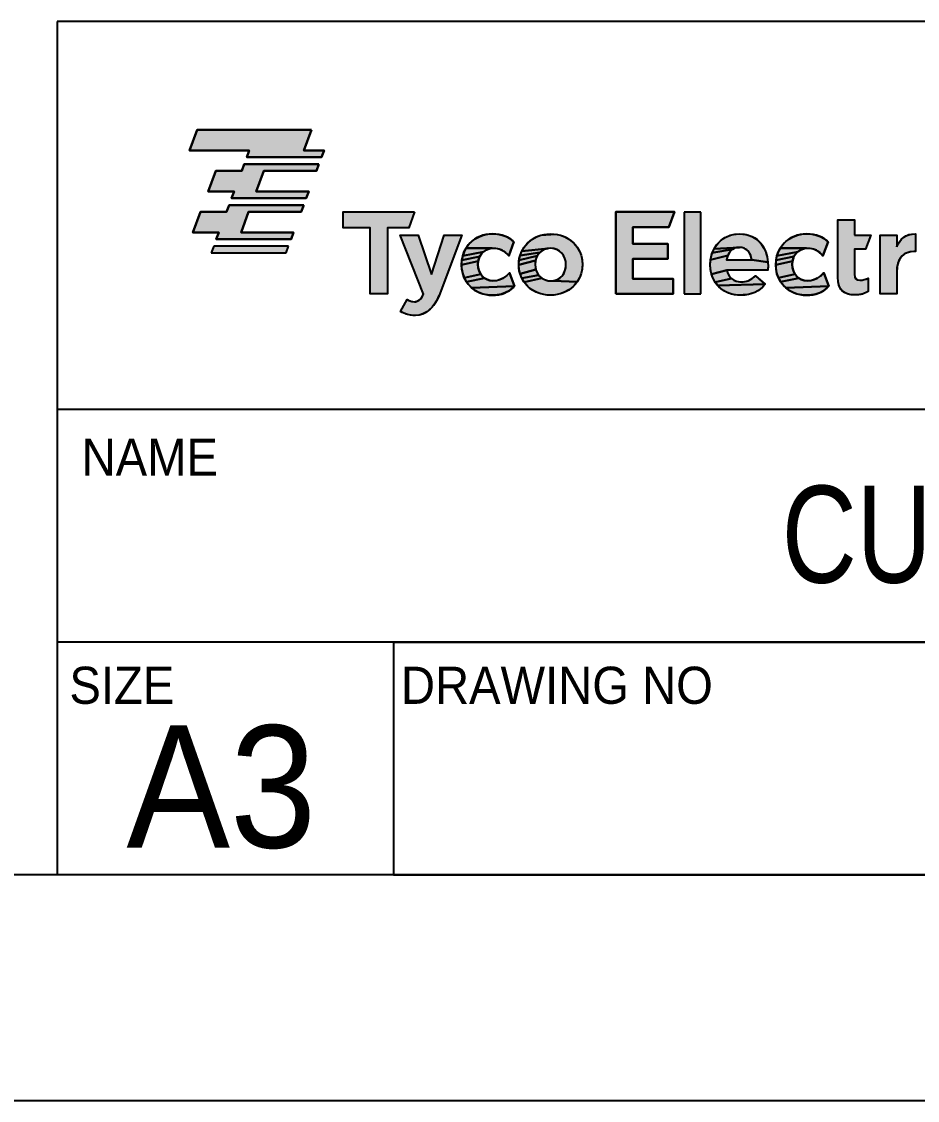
# Model space of a CAD drawing. Extents: x 0 to 420, y 0 to 297.
# Drawn here: x 271.99 to 308.65, y 0 to 44.16 of the extents above; entities that cross this region are included whole.
import ezdxf
from ezdxf.enums import TextEntityAlignment as Align

# ---------------------------------------------------------------- set-up
doc = ezdxf.new("R2010")
doc.units = 0
doc.header["$LTSCALE"] = 23.1
doc.layers.get('0').update_dxf_attribs({"linetype": 'CONTINUOUS'})
doc.layers.add('DRAFT_ENTITY', color=7, linetype='CONTINUOUS')
doc.styles.get("Standard").update_dxf_attribs({"font": 'txt', "width": 0.95})
doc.styles.add('TEXTSTYLE_2', font='txt', dxfattribs={"width": 0.8})

# ---------------------------------------------------------------- blocks, each defined once
blk = doc.blocks.new('TE_H_SMALL_1CPOS_BL0', base_point=(299.304, 35.924))
at = {"linetype": 'CONTINUOUS'}
for points in [[(283.853, 39.724), (283.541, 38.886), (284.366, 38.886), (284.262, 38.606), (281.203, 38.606), (281.307, 38.886), (278.856, 38.886), (279.169, 39.724)], [(284.158, 38.326), (284.054, 38.044), (281.903, 38.044), (281.591, 37.206), (283.743, 37.206), (283.64, 36.928), (280.58, 36.928), (280.683, 37.206), (279.623, 37.206), (279.935, 38.045), (280.995, 38.045), (281.099, 38.326)], [(283.536, 36.649), (283.432, 36.37), (281.28, 36.37), (280.969, 35.532), (283.122, 35.532), (283.018, 35.252), (279.958, 35.252), (280.062, 35.531), (279.001, 35.531), (279.312, 36.371), (280.373, 36.371), (280.477, 36.649)], [(288.075, 36.365), (287.836, 35.723), (286.96, 35.723), (286.96, 33.01), (286.249, 33.01), (286.249, 35.723), (285.15, 35.723), (285.149, 36.365)], [(296.31, 33.013), (296.31, 36.366), (298.71, 36.366), (298.48, 35.749), (296.998, 35.749), (296.998, 35.06), (298.431, 35.06), (298.431, 34.443), (296.998, 34.443), (296.998, 33.629), (298.651, 33.629), (298.651, 33.013)], [(306.078, 35.422), (306.739, 35.422), (306.52, 34.837), (306.078, 34.837), (306.078, 33.807), (306.085, 33.731), (306.109, 33.661), (306.152, 33.613), (306.213, 33.583), (306.299, 33.573), (306.435, 33.586), (306.564, 33.624), (306.637, 33.658), (306.637, 33.109), (306.578, 33.077), (306.436, 33.019), (306.279, 32.983), (306.191, 32.973), (306.096, 32.97), (306.032, 32.971), (305.874, 32.989), (305.746, 33.026), (305.642, 33.08), (305.558, 33.153), (305.521, 33.197), (305.489, 33.247), (305.438, 33.365), (305.406, 33.511), (305.394, 33.694), (305.394, 36.039), (306.078, 36.039)], [(288.762, 33.812), (288.763, 33.813), (289.278, 35.42), (289.999, 35.42), (289.072, 32.952), (289.069, 32.944), (288.97, 32.729), (288.849, 32.543), (288.713, 32.39), (288.568, 32.272), (288.416, 32.19), (288.262, 32.141), (288.107, 32.124), (288.001, 32.129), (287.902, 32.14), (287.722, 32.186), (287.55, 32.262), (287.499, 32.291), (287.77, 32.786), (287.822, 32.758), (287.955, 32.707), (288.062, 32.691), (288.105, 32.695), (288.201, 32.724), (288.291, 32.783), (288.37, 32.875), (288.433, 33.002), (287.488, 35.42), (288.223, 35.42)], [(291.063, 35.455), (291.254, 35.468), (291.467, 35.455), (291.653, 35.42), (291.817, 35.362), (291.964, 35.283), (292.099, 35.18), (292.14, 35.143), (291.925, 34.574), (291.883, 34.622), (291.775, 34.723), (291.661, 34.797), (291.537, 34.848), (291.401, 34.876), (291.249, 34.878), (290.178, 34.884), (290.284, 35.031), (290.409, 35.159), (290.552, 35.267), (290.71, 35.353), (290.881, 35.416)], [(294.04, 35.412), (294.222, 35.344), (294.39, 35.251), (294.539, 35.135), (294.605, 35.072), (294.723, 34.927), (294.818, 34.766), (294.887, 34.592), (294.929, 34.408), (294.943, 34.217), (294.929, 34.026), (294.887, 33.842), (294.818, 33.667), (294.723, 33.505), (293.744, 33.553), (293.838, 33.574), (293.925, 33.608), (294.003, 33.654), (294.073, 33.711), (294.134, 33.78), (294.184, 33.86), (294.224, 33.95), (294.252, 34.048), (294.266, 34.153), (294.268, 34.208), (294.261, 34.313), (294.239, 34.414), (294.222, 34.467), (294.18, 34.557), (294.127, 34.639), (294.063, 34.709), (293.991, 34.769), (293.911, 34.816), (293.825, 34.85), (293.732, 34.871), (293.633, 34.878), (293.532, 34.871), (292.458, 34.757), (292.553, 34.919), (292.672, 35.066), (292.743, 35.135), (292.894, 35.251), (293.062, 35.344), (293.245, 35.412), (293.846, 35.454)], [(301.178, 35.454), (301.363, 35.468), (301.559, 35.454), (301.737, 35.416), (301.897, 35.354), (302.04, 35.27), (302.166, 35.164), (302.276, 35.037), (302.37, 34.888), (302.445, 34.717), (302.499, 34.524), (302.53, 34.314), (301.871, 34.406), (301.869, 34.422), (301.851, 34.508), (301.827, 34.586), (301.796, 34.655), (301.759, 34.716), (301.717, 34.769), (301.67, 34.813), (301.619, 34.85), (301.562, 34.88), (301.501, 34.901), (301.434, 34.914), (301.363, 34.918), (300.334, 34.863), (300.434, 35.016), (300.554, 35.149), (300.69, 35.261), (300.84, 35.35), (301.004, 35.415)], [(303.923, 35.455), (304.114, 35.468), (304.327, 35.455), (304.513, 35.42), (304.677, 35.362), (304.824, 35.283), (304.959, 35.18), (305, 35.143), (304.785, 34.574), (304.744, 34.622), (304.636, 34.722), (304.521, 34.797), (304.397, 34.848), (304.262, 34.876), (304.11, 34.878), (303.038, 34.884), (303.144, 35.03), (303.27, 35.159), (303.413, 35.267), (303.571, 35.353), (303.741, 35.416)], [(307.804, 34.936), (307.827, 34.989), (307.903, 35.128), (307.986, 35.238), (308.078, 35.325), (308.18, 35.391), (308.295, 35.437), (308.425, 35.463), (308.573, 35.467), (308.573, 34.772), (308.573, 34.752), (308.538, 34.752), (308.537, 34.752), (308.498, 34.751), (308.355, 34.735), (308.231, 34.7), (308.124, 34.646), (308.032, 34.575), (307.954, 34.485), (307.892, 34.375), (307.845, 34.243), (307.815, 34.087), (307.804, 33.901), (307.804, 33.035), (307.804, 33.011), (307.139, 33.011), (307.12, 33.011), (307.12, 35.354), (307.12, 35.422), (307.785, 35.422), (307.804, 35.422), (307.804, 34.95)], [(301.163, 34.879), (301.106, 34.85), (300.256, 34.692), (300.334, 34.863), (301.363, 34.918), (301.291, 34.914), (301.225, 34.901)], [(290.715, 34.489), (290.677, 34.358), (289.989, 34.208), (290.003, 34.396), (290.739, 34.54)], [(290.809, 34.65), (290.739, 34.54), (290.003, 34.396), (290.042, 34.577), (290.898, 34.74)], [(291.003, 34.81), (290.898, 34.74), (290.042, 34.577), (290.106, 34.749), (290.178, 34.884), (291.249, 34.878), (291.121, 34.856)], [(293.052, 34.475), (293.024, 34.377), (292.333, 34.208), (292.347, 34.399), (293.091, 34.564)], [(293.142, 34.644), (293.091, 34.564), (292.347, 34.399), (292.389, 34.583), (293.203, 34.713)], [(293.273, 34.771), (293.203, 34.713), (292.389, 34.583), (292.458, 34.757), (293.532, 34.871), (293.437, 34.85), (293.351, 34.817)], [(301.871, 34.406), (302.53, 34.314), (302.537, 34.154), (302.53, 33.997), (300.85, 33.978), (300.223, 33.82), (300.184, 34.007), (300.17, 34.208), (300.184, 34.405), (300.889, 34.58), (300.862, 34.5), (300.841, 34.411), (300.84, 34.406), (301.063, 34.406), (301.508, 34.406), (301.842, 34.406)], [(300.961, 34.713), (300.922, 34.651), (300.889, 34.58), (300.184, 34.405), (300.224, 34.595), (300.256, 34.692), (301.106, 34.85), (301.053, 34.813), (301.005, 34.767)], [(303.576, 34.489), (303.538, 34.358), (302.85, 34.208), (302.863, 34.396), (303.599, 34.54)], [(303.669, 34.649), (303.599, 34.54), (302.863, 34.396), (302.902, 34.577), (303.758, 34.74)], [(303.863, 34.81), (303.758, 34.74), (302.902, 34.577), (302.966, 34.749), (303.038, 34.884), (304.11, 34.878), (303.981, 34.856)], [(290.664, 34.217), (290.677, 34.077), (290.715, 33.945), (290.777, 33.825), (290.105, 33.67), (290.042, 33.841), (290.003, 34.021), (289.989, 34.208), (290.677, 34.358)], [(293.008, 34.217), (293.015, 34.112), (293.036, 34.011), (292.389, 33.833), (292.347, 34.016), (292.333, 34.208), (293.024, 34.377), (293.01, 34.272)], [(293.096, 33.867), (293.149, 33.786), (292.458, 33.659), (292.389, 33.833), (293.036, 34.011), (293.054, 33.958)], [(303.525, 34.217), (303.538, 34.077), (303.576, 33.945), (303.638, 33.825), (302.966, 33.67), (302.902, 33.84), (302.863, 34.021), (302.85, 34.208), (303.538, 34.358)], [(290.837, 33.747), (290.931, 33.661), (290.193, 33.512), (290.105, 33.67), (290.777, 33.825)], [(291.277, 33.546), (291.422, 33.559), (291.561, 33.596), (291.694, 33.657), (291.818, 33.741), (291.925, 33.842), (291.957, 33.88), (292.163, 33.327), (290.404, 33.267), (290.279, 33.395), (290.193, 33.512), (290.931, 33.661), (291.038, 33.598), (291.154, 33.559)], [(293.212, 33.715), (293.285, 33.656), (292.553, 33.498), (292.458, 33.659), (293.149, 33.786)], [(293.642, 33.546), (293.744, 33.553), (294.723, 33.505), (294.604, 33.359), (294.533, 33.29), (294.382, 33.174), (294.214, 33.081), (294.031, 33.013), (293.837, 32.971), (293.633, 32.957), (293.429, 32.971), (293.235, 33.013), (293.053, 33.081), (292.886, 33.173), (292.736, 33.289), (292.671, 33.353), (292.553, 33.498), (293.285, 33.656), (293.365, 33.609), (293.451, 33.574), (293.544, 33.553)], [(300.894, 33.841), (300.957, 33.73), (301.038, 33.641), (300.374, 33.49), (300.287, 33.647), (300.223, 33.82), (300.85, 33.978)], [(301.439, 33.506), (301.589, 33.517), (301.723, 33.554), (301.85, 33.617), (301.98, 33.714), (302.024, 33.753), (302.405, 33.416), (300.483, 33.35), (300.374, 33.49), (301.038, 33.641), (301.135, 33.574), (301.249, 33.53), (301.382, 33.507)], [(303.697, 33.747), (303.792, 33.661), (303.053, 33.511), (302.966, 33.67), (303.638, 33.825)], [(304.137, 33.546), (304.282, 33.559), (304.421, 33.596), (304.555, 33.657), (304.678, 33.741), (304.785, 33.842), (304.817, 33.88), (305.023, 33.327), (303.265, 33.266), (303.139, 33.395), (303.053, 33.511), (303.792, 33.661), (303.898, 33.597), (304.015, 33.559)], [(292.108, 33.275), (292.08, 33.249), (291.941, 33.144), (291.794, 33.064), (291.634, 33.006), (291.453, 32.969), (291.245, 32.957), (291.055, 32.97), (290.875, 33.008), (290.705, 33.072), (290.547, 33.158), (290.404, 33.267), (292.163, 33.327), (292.15, 33.314)], [(302.409, 33.397), (302.283, 33.265), (302.144, 33.157), (301.99, 33.071), (301.821, 33.009), (301.729, 32.986), (301.299, 32.962), (301.105, 32.993), (300.925, 33.048), (300.76, 33.128), (300.612, 33.229), (300.483, 33.35), (302.405, 33.416), (302.416, 33.406)], [(304.969, 33.275), (304.94, 33.249), (304.801, 33.143), (304.655, 33.063), (304.495, 33.005), (304.313, 32.969), (304.105, 32.956), (303.916, 32.97), (303.735, 33.008), (303.565, 33.071), (303.407, 33.158), (303.265, 33.266), (305.023, 33.327), (305.01, 33.314)]]:
    blk.add_hatch(color=2, dxfattribs=at).paths.add_polyline_path(points)
at = {"color": 2, "linetype": 'CONTINUOUS'}
for p, q in [((279.169, 39.724), (278.856, 38.886)), ((279.169, 39.724), (278.856, 38.886)), ((283.853, 39.724), (279.169, 39.724)), ((283.853, 39.724), (279.169, 39.724)), ((283.541, 38.886), (283.853, 39.724)), ((283.541, 38.886), (283.853, 39.724)), ((278.856, 38.886), (281.307, 38.886)), ((278.856, 38.886), (281.307, 38.886)), ((281.307, 38.886), (281.203, 38.606)), ((281.307, 38.886), (281.203, 38.606)), ((284.366, 38.886), (283.541, 38.886)), ((284.366, 38.886), (283.541, 38.886)), ((284.262, 38.606), (284.366, 38.886)), ((284.262, 38.606), (284.366, 38.886)), ((281.203, 38.606), (284.262, 38.606)), ((281.203, 38.606), (284.262, 38.606)), ((279.935, 38.045), (279.623, 37.206)), ((279.935, 38.045), (279.623, 37.206)), ((280.995, 38.045), (279.935, 38.045)), ((280.995, 38.045), (279.935, 38.045)), ((281.099, 38.326), (280.995, 38.045)), ((281.099, 38.326), (280.995, 38.045)), ((284.158, 38.326), (281.099, 38.326)), ((284.158, 38.326), (281.099, 38.326)), ((281.591, 37.206), (281.903, 38.044)), ((281.591, 37.206), (281.903, 38.044)), ((281.903, 38.044), (284.054, 38.044)), ((281.903, 38.044), (284.054, 38.044)), ((284.054, 38.044), (284.158, 38.326)), ((284.054, 38.044), (284.158, 38.326)), ((279.623, 37.206), (280.683, 37.206)), ((279.623, 37.206), (280.683, 37.206)), ((280.683, 37.206), (280.58, 36.928)), ((280.683, 37.206), (280.58, 36.928)), ((283.743, 37.206), (281.591, 37.206)), ((283.743, 37.206), (281.591, 37.206)), ((283.64, 36.928), (283.743, 37.206)), ((283.64, 36.928), (283.743, 37.206)), ((280.58, 36.928), (283.64, 36.928)), ((280.58, 36.928), (283.64, 36.928)), ((279.312, 36.371), (279.001, 35.531)), ((279.312, 36.371), (279.001, 35.531)), ((280.373, 36.371), (279.312, 36.371)), ((280.373, 36.371), (279.312, 36.371)), ((280.477, 36.649), (280.373, 36.371)), ((280.477, 36.649), (280.373, 36.371)), ((283.536, 36.649), (280.477, 36.649)), ((283.536, 36.649), (280.477, 36.649)), ((280.969, 35.532), (281.28, 36.37)), ((280.969, 35.532), (281.28, 36.37)), ((281.28, 36.37), (283.432, 36.37)), ((281.28, 36.37), (283.432, 36.37)), ((283.432, 36.37), (283.536, 36.649)), ((283.432, 36.37), (283.536, 36.649)), ((285.149, 36.365), (288.075, 36.365)), ((285.15, 35.723), (285.149, 36.365)), ((285.15, 35.723), (285.149, 36.365)), ((285.149, 36.365), (288.075, 36.365)), ((288.075, 36.365), (287.836, 35.723)), ((288.075, 36.365), (287.836, 35.723)), ((296.31, 36.366), (296.31, 33.013)), ((298.71, 36.366), (296.31, 36.366)), ((298.71, 36.366), (296.31, 36.366)), ((296.31, 36.366), (296.31, 33.013)), ((298.48, 35.749), (298.71, 36.366)), ((298.48, 35.749), (298.71, 36.366)), ((299.784, 36.363), (299.1, 36.363)), ((299.1, 36.363), (299.1, 33.011)), ((299.784, 36.363), (299.1, 36.363)), ((299.1, 36.363), (299.1, 33.011)), ((299.784, 33.011), (299.784, 36.363)), ((299.784, 33.011), (299.784, 36.363)), ((279.001, 35.531), (280.062, 35.531)), ((279.001, 35.531), (280.062, 35.531)), ((280.062, 35.531), (279.958, 35.252)), ((280.062, 35.531), (279.958, 35.252)), ((283.122, 35.532), (280.969, 35.532)), ((283.122, 35.532), (280.969, 35.532)), ((283.018, 35.252), (283.122, 35.532)), ((283.018, 35.252), (283.122, 35.532)), ((286.249, 35.723), (285.15, 35.723)), ((286.249, 35.723), (285.15, 35.723)), ((286.249, 33.01), (286.249, 35.723)), ((286.249, 33.01), (286.249, 35.723)), ((287.836, 35.723), (286.96, 35.723)), ((286.96, 35.723), (286.96, 33.01)), ((287.836, 35.723), (286.96, 35.723)), ((286.96, 35.723), (286.96, 33.01)), ((296.998, 35.06), (296.998, 35.749)), ((296.998, 35.749), (298.48, 35.749)), ((296.998, 35.06), (296.998, 35.749)), ((296.998, 35.749), (298.48, 35.749)), ((279.855, 34.972), (279.75, 34.693)), ((279.855, 34.972), (279.75, 34.693)), ((282.914, 34.972), (279.855, 34.972)), ((282.914, 34.972), (279.855, 34.972)), ((279.958, 35.252), (283.018, 35.252)), ((279.958, 35.252), (283.018, 35.252)), ((282.81, 34.693), (282.914, 34.972)), ((282.81, 34.693), (282.914, 34.972)), ((298.431, 35.06), (296.998, 35.06)), ((298.431, 35.06), (296.998, 35.06)), ((298.431, 34.443), (298.431, 35.06)), ((298.431, 34.443), (298.431, 35.06)), ((279.75, 34.693), (282.81, 34.693)), ((279.75, 34.693), (282.81, 34.693)), ((296.998, 33.629), (296.998, 34.443)), ((296.998, 34.443), (298.431, 34.443)), ((296.998, 33.629), (296.998, 34.443)), ((296.998, 34.443), (298.431, 34.443)), ((298.651, 33.629), (296.998, 33.629)), ((298.651, 33.629), (296.998, 33.629)), ((298.651, 33.013), (298.651, 33.629)), ((298.651, 33.013), (298.651, 33.629)), ((286.96, 33.01), (286.249, 33.01)), ((286.96, 33.01), (286.249, 33.01)), ((296.31, 33.013), (298.651, 33.013)), ((296.31, 33.013), (298.651, 33.013)), ((299.1, 33.011), (299.784, 33.011)), ((299.1, 33.011), (299.784, 33.011))]:
    blk.add_line(p, q, dxfattribs=at)
for points in [[(283.853, 39.724), (283.541, 38.886), (284.366, 38.886), (284.262, 38.606), (281.203, 38.606), (281.307, 38.886), (278.856, 38.886), (279.169, 39.724), (283.853, 39.724)], [(284.158, 38.326), (284.054, 38.044), (281.903, 38.044), (281.591, 37.206), (283.743, 37.206), (283.64, 36.928), (280.58, 36.928), (280.683, 37.206), (279.623, 37.206), (279.935, 38.045), (280.995, 38.045), (281.099, 38.326), (284.158, 38.326)], [(283.536, 36.649), (283.432, 36.37), (281.28, 36.37), (280.969, 35.532), (283.122, 35.532), (283.018, 35.252), (279.958, 35.252), (280.062, 35.531), (279.001, 35.531), (279.312, 36.371), (280.373, 36.371), (280.477, 36.649), (283.536, 36.649)], [(288.075, 36.365), (287.836, 35.723), (286.96, 35.723), (286.96, 33.01), (286.249, 33.01), (286.249, 35.723), (285.15, 35.723), (285.149, 36.365), (288.075, 36.365)], [(296.31, 33.013), (296.31, 36.366), (298.71, 36.366), (298.48, 35.749), (296.998, 35.749), (296.998, 35.06), (298.431, 35.06), (298.431, 34.443), (296.998, 34.443), (296.998, 33.629), (298.651, 33.629), (298.651, 33.013), (296.31, 33.013)], [(306.078, 35.422), (306.739, 35.422), (306.52, 34.837), (306.078, 34.837), (306.078, 33.807), (306.085, 33.731), (306.109, 33.661), (306.152, 33.613), (306.213, 33.583), (306.299, 33.573), (306.435, 33.586), (306.564, 33.624), (306.637, 33.658), (306.637, 33.109), (306.578, 33.077), (306.436, 33.019), (306.279, 32.983), (306.191, 32.973), (306.096, 32.97), (306.032, 32.971), (305.874, 32.989), (305.746, 33.026), (305.642, 33.08), (305.558, 33.153), (305.521, 33.197), (305.489, 33.247), (305.438, 33.365), (305.406, 33.511), (305.394, 33.694), (305.394, 36.039), (306.078, 36.039), (306.078, 35.422)], [(288.762, 33.812), (288.763, 33.813), (289.278, 35.42), (289.999, 35.42), (289.072, 32.952), (289.069, 32.944), (288.97, 32.729), (288.849, 32.543), (288.713, 32.39), (288.568, 32.272), (288.416, 32.19), (288.262, 32.141), (288.107, 32.124), (288.001, 32.129), (287.902, 32.14), (287.722, 32.186), (287.55, 32.262), (287.499, 32.291), (287.77, 32.786), (287.822, 32.758), (287.955, 32.707), (288.062, 32.691), (288.105, 32.695), (288.201, 32.724), (288.291, 32.783), (288.37, 32.875), (288.433, 33.002), (287.488, 35.42), (288.223, 35.42), (288.762, 33.812)], [(291.063, 35.455), (291.254, 35.468), (291.467, 35.455), (291.653, 35.42), (291.817, 35.362), (291.964, 35.283), (292.099, 35.18), (292.14, 35.143), (291.925, 34.574), (291.883, 34.622), (291.775, 34.723), (291.661, 34.797), (291.537, 34.848), (291.401, 34.876), (291.249, 34.878), (290.178, 34.884), (290.284, 35.031), (290.409, 35.159), (290.552, 35.267), (290.71, 35.353), (290.881, 35.416), (291.063, 35.455)], [(294.04, 35.412), (294.222, 35.344), (294.39, 35.251), (294.539, 35.135), (294.605, 35.072), (294.723, 34.927), (294.818, 34.766), (294.887, 34.592), (294.929, 34.408), (294.943, 34.217), (294.929, 34.026), (294.887, 33.842), (294.818, 33.667), (294.723, 33.505), (293.744, 33.553), (293.838, 33.574), (293.925, 33.608), (294.003, 33.654), (294.073, 33.711), (294.134, 33.78), (294.184, 33.86), (294.224, 33.95), (294.252, 34.048), (294.266, 34.153), (294.268, 34.208), (294.261, 34.313), (294.239, 34.414), (294.222, 34.467), (294.18, 34.557), (294.127, 34.639), (294.063, 34.709), (293.991, 34.769), (293.911, 34.816), (293.825, 34.85), (293.732, 34.871), (293.633, 34.878), (293.532, 34.871), (292.458, 34.757), (292.553, 34.919), (292.672, 35.066), (292.743, 35.135), (292.894, 35.251), (293.062, 35.344), (293.245, 35.412), (293.846, 35.454), (294.04, 35.412)], [(301.178, 35.454), (301.363, 35.468), (301.559, 35.454), (301.737, 35.416), (301.897, 35.354), (302.04, 35.27), (302.166, 35.164), (302.276, 35.037), (302.37, 34.888), (302.445, 34.717), (302.499, 34.524), (302.53, 34.314), (301.871, 34.406), (301.869, 34.422), (301.851, 34.508), (301.827, 34.586), (301.796, 34.655), (301.759, 34.716), (301.717, 34.769), (301.67, 34.813), (301.619, 34.85), (301.562, 34.88), (301.501, 34.901), (301.434, 34.914), (301.363, 34.918), (300.334, 34.863), (300.434, 35.016), (300.554, 35.149), (300.69, 35.261), (300.84, 35.35), (301.004, 35.415), (301.178, 35.454)], [(303.923, 35.455), (304.114, 35.468), (304.327, 35.455), (304.513, 35.42), (304.677, 35.362), (304.824, 35.283), (304.959, 35.18), (305, 35.143), (304.785, 34.574), (304.744, 34.622), (304.636, 34.722), (304.521, 34.797), (304.397, 34.848), (304.262, 34.876), (304.11, 34.878), (303.038, 34.884), (303.144, 35.03), (303.27, 35.159), (303.413, 35.267), (303.571, 35.353), (303.741, 35.416), (303.923, 35.455)], [(307.804, 34.936), (307.827, 34.989), (307.903, 35.128), (307.986, 35.238), (308.078, 35.325), (308.18, 35.391), (308.295, 35.437), (308.425, 35.463), (308.573, 35.467), (308.573, 34.772), (308.573, 34.752), (308.538, 34.752), (308.537, 34.752), (308.498, 34.751), (308.355, 34.735), (308.231, 34.7), (308.124, 34.646), (308.032, 34.575), (307.954, 34.485), (307.892, 34.375), (307.845, 34.243), (307.815, 34.087), (307.804, 33.901), (307.804, 33.035), (307.804, 33.011), (307.139, 33.011), (307.12, 33.011), (307.12, 35.354), (307.12, 35.422), (307.785, 35.422), (307.804, 35.422), (307.804, 34.95), (307.804, 34.936)], [(301.163, 34.879), (301.106, 34.85), (300.256, 34.692), (300.334, 34.863), (301.363, 34.918), (301.291, 34.914), (301.225, 34.901), (301.163, 34.879)], [(290.715, 34.489), (290.677, 34.358), (289.989, 34.208), (290.003, 34.396), (290.739, 34.54), (290.715, 34.489)], [(290.809, 34.65), (290.739, 34.54), (290.003, 34.396), (290.042, 34.577), (290.898, 34.74), (290.809, 34.65)], [(291.003, 34.81), (290.898, 34.74), (290.042, 34.577), (290.106, 34.749), (290.178, 34.884), (291.249, 34.878), (291.121, 34.856), (291.003, 34.81)], [(293.052, 34.475), (293.024, 34.377), (292.333, 34.208), (292.347, 34.399), (293.091, 34.564), (293.052, 34.475)], [(293.142, 34.644), (293.091, 34.564), (292.347, 34.399), (292.389, 34.583), (293.203, 34.713), (293.142, 34.644)], [(293.273, 34.771), (293.203, 34.713), (292.389, 34.583), (292.458, 34.757), (293.532, 34.871), (293.437, 34.85), (293.351, 34.817), (293.273, 34.771)], [(301.871, 34.406), (302.53, 34.314), (302.537, 34.154), (302.53, 33.997), (300.85, 33.978), (300.223, 33.82), (300.184, 34.007), (300.17, 34.208), (300.184, 34.405), (300.889, 34.58), (300.862, 34.5), (300.841, 34.411), (300.84, 34.406), (301.063, 34.406), (301.508, 34.406), (301.842, 34.406), (301.871, 34.406)], [(300.961, 34.713), (300.922, 34.651), (300.889, 34.58), (300.184, 34.405), (300.224, 34.595), (300.256, 34.692), (301.106, 34.85), (301.053, 34.813), (301.005, 34.767), (300.961, 34.713)], [(303.576, 34.489), (303.538, 34.358), (302.85, 34.208), (302.863, 34.396), (303.599, 34.54), (303.576, 34.489)], [(303.669, 34.649), (303.599, 34.54), (302.863, 34.396), (302.902, 34.577), (303.758, 34.74), (303.669, 34.649)], [(303.863, 34.81), (303.758, 34.74), (302.902, 34.577), (302.966, 34.749), (303.038, 34.884), (304.11, 34.878), (303.981, 34.856), (303.863, 34.81)], [(290.664, 34.217), (290.677, 34.077), (290.715, 33.945), (290.777, 33.825), (290.105, 33.67), (290.042, 33.841), (290.003, 34.021), (289.989, 34.208), (290.677, 34.358), (290.664, 34.217)], [(293.008, 34.217), (293.015, 34.112), (293.036, 34.011), (292.389, 33.833), (292.347, 34.016), (292.333, 34.208), (293.024, 34.377), (293.01, 34.272), (293.008, 34.217)], [(293.096, 33.867), (293.149, 33.786), (292.458, 33.659), (292.389, 33.833), (293.036, 34.011), (293.054, 33.958), (293.096, 33.867)], [(303.525, 34.217), (303.538, 34.077), (303.576, 33.945), (303.638, 33.825), (302.966, 33.67), (302.902, 33.84), (302.863, 34.021), (302.85, 34.208), (303.538, 34.358), (303.525, 34.217)], [(290.837, 33.747), (290.931, 33.661), (290.193, 33.512), (290.105, 33.67), (290.777, 33.825), (290.837, 33.747)], [(291.277, 33.546), (291.422, 33.559), (291.561, 33.596), (291.694, 33.657), (291.818, 33.741), (291.925, 33.842), (291.957, 33.88), (292.163, 33.327), (290.404, 33.267), (290.279, 33.395), (290.193, 33.512), (290.931, 33.661), (291.038, 33.598), (291.154, 33.559), (291.277, 33.546)], [(293.212, 33.715), (293.285, 33.656), (292.553, 33.498), (292.458, 33.659), (293.149, 33.786), (293.212, 33.715)], [(293.642, 33.546), (293.744, 33.553), (294.723, 33.505), (294.604, 33.359), (294.533, 33.29), (294.382, 33.174), (294.214, 33.081), (294.031, 33.013), (293.837, 32.971), (293.633, 32.957), (293.429, 32.971), (293.235, 33.013), (293.053, 33.081), (292.886, 33.173), (292.736, 33.289), (292.671, 33.353), (292.553, 33.498), (293.285, 33.656), (293.365, 33.609), (293.451, 33.574), (293.544, 33.553), (293.642, 33.546)], [(300.894, 33.841), (300.957, 33.73), (301.038, 33.641), (300.374, 33.49), (300.287, 33.647), (300.223, 33.82), (300.85, 33.978), (300.894, 33.841)], [(301.439, 33.506), (301.589, 33.517), (301.723, 33.554), (301.85, 33.617), (301.98, 33.714), (302.024, 33.753), (302.405, 33.416), (300.483, 33.35), (300.374, 33.49), (301.038, 33.641), (301.135, 33.574), (301.249, 33.53), (301.382, 33.507), (301.439, 33.506)], [(303.697, 33.747), (303.792, 33.661), (303.053, 33.511), (302.966, 33.67), (303.638, 33.825), (303.697, 33.747)], [(304.137, 33.546), (304.282, 33.559), (304.421, 33.596), (304.555, 33.657), (304.678, 33.741), (304.785, 33.842), (304.817, 33.88), (305.023, 33.327), (303.265, 33.266), (303.139, 33.395), (303.053, 33.511), (303.792, 33.661), (303.898, 33.597), (304.015, 33.559), (304.137, 33.546)], [(292.108, 33.275), (292.08, 33.249), (291.941, 33.144), (291.794, 33.064), (291.634, 33.006), (291.453, 32.969), (291.245, 32.957), (291.055, 32.97), (290.875, 33.008), (290.705, 33.072), (290.547, 33.158), (290.404, 33.267), (292.163, 33.327), (292.15, 33.314), (292.108, 33.275)], [(302.409, 33.397), (302.283, 33.265), (302.144, 33.157), (301.99, 33.071), (301.821, 33.009), (301.729, 32.986), (301.299, 32.962), (301.105, 32.993), (300.925, 33.048), (300.76, 33.128), (300.612, 33.229), (300.483, 33.35), (302.405, 33.416), (302.416, 33.406), (302.409, 33.397)], [(304.969, 33.275), (304.94, 33.249), (304.801, 33.143), (304.655, 33.063), (304.495, 33.005), (304.313, 32.969), (304.105, 32.956), (303.916, 32.97), (303.735, 33.008), (303.565, 33.071), (303.407, 33.158), (303.265, 33.266), (305.023, 33.327), (305.01, 33.314), (304.969, 33.275)]]:
    blk.add_lwpolyline(points, dxfattribs=at)
for points, knots in [([(306.078, 35.422), (306.078, 35.422), (306.078, 36.039), (306.078, 36.039), (306.078, 36.039), (305.394, 36.039), (305.394, 36.039), (305.394, 36.039), (305.394, 33.694), (305.394, 33.694), (305.394, 33.136), (305.678, 32.97), (306.096, 32.97), (306.326, 32.97), (306.492, 33.024), (306.637, 33.109), (306.637, 33.109), (306.637, 33.658), (306.637, 33.658), (306.537, 33.605), (306.425, 33.573), (306.299, 33.573), (306.146, 33.573), (306.078, 33.65), (306.078, 33.807), (306.078, 33.807), (306.078, 34.837), (306.078, 34.837), (306.078, 34.837), (306.52, 34.837), (306.52, 34.837), (306.52, 34.837), (306.739, 35.422), (306.739, 35.422), (306.739, 35.422), (306.078, 35.422), (306.078, 35.422)], [0, 0, 0, 0, 1, 1, 1, 2, 2, 2, 3, 3, 3, 4, 4, 4, 5, 5, 5, 6, 6, 6, 7, 7, 7, 8, 8, 8, 9, 9, 9, 10, 10, 10, 11, 11, 11, 12, 12, 12, 12]), ([(306.078, 35.422), (306.078, 35.422), (306.078, 36.039), (306.078, 36.039), (306.078, 36.039), (305.394, 36.039), (305.394, 36.039), (305.394, 36.039), (305.394, 33.694), (305.394, 33.694), (305.394, 33.136), (305.678, 32.97), (306.096, 32.97), (306.326, 32.97), (306.492, 33.024), (306.637, 33.109), (306.637, 33.109), (306.637, 33.658), (306.637, 33.658), (306.537, 33.605), (306.425, 33.573), (306.299, 33.573), (306.146, 33.573), (306.078, 33.65), (306.078, 33.807), (306.078, 33.807), (306.078, 34.837), (306.078, 34.837), (306.078, 34.837), (306.52, 34.837), (306.52, 34.837), (306.52, 34.837), (306.739, 35.422), (306.739, 35.422), (306.739, 35.422), (306.078, 35.422), (306.078, 35.422)], [0, 0, 0, 0, 1, 1, 1, 2, 2, 2, 3, 3, 3, 4, 4, 4, 5, 5, 5, 6, 6, 6, 7, 7, 7, 8, 8, 8, 9, 9, 9, 10, 10, 10, 11, 11, 11, 12, 12, 12, 12]), ([(288.762, 33.812), (288.762, 33.812), (288.223, 35.42), (288.223, 35.42), (288.223, 35.42), (287.488, 35.42), (287.488, 35.42), (287.488, 35.42), (288.433, 33.002), (288.433, 33.002), (288.345, 32.764), (288.179, 32.691), (288.062, 32.691), (287.972, 32.691), (287.86, 32.732), (287.77, 32.786), (287.77, 32.786), (287.499, 32.291), (287.499, 32.291), (287.675, 32.187), (287.86, 32.124), (288.107, 32.124), (288.517, 32.124), (288.888, 32.462), (289.072, 32.952), (289.072, 32.952), (289.999, 35.42), (289.999, 35.42), (289.999, 35.42), (289.278, 35.42), (289.278, 35.42), (289.278, 35.42), (288.763, 33.813), (288.763, 33.813), (288.763, 33.813), (288.762, 33.812), (288.762, 33.812)], [0, 0, 0, 0, 1, 1, 1, 2, 2, 2, 3, 3, 3, 4, 4, 4, 5, 5, 5, 6, 6, 6, 7, 7, 7, 8, 8, 8, 9, 9, 9, 10, 10, 10, 11, 11, 11, 12, 12, 12, 12]), ([(288.762, 33.812), (288.762, 33.812), (288.223, 35.42), (288.223, 35.42), (288.223, 35.42), (287.488, 35.42), (287.488, 35.42), (287.488, 35.42), (288.433, 33.002), (288.433, 33.002), (288.345, 32.764), (288.179, 32.691), (288.062, 32.691), (287.972, 32.691), (287.86, 32.732), (287.77, 32.786), (287.77, 32.786), (287.499, 32.291), (287.499, 32.291), (287.675, 32.187), (287.86, 32.124), (288.107, 32.124), (288.517, 32.124), (288.888, 32.462), (289.072, 32.952), (289.072, 32.952), (289.999, 35.42), (289.999, 35.42), (289.999, 35.42), (289.278, 35.42), (289.278, 35.42), (289.278, 35.42), (288.763, 33.813), (288.763, 33.813), (288.763, 33.813), (288.762, 33.812), (288.762, 33.812)], [0, 0, 0, 0, 1, 1, 1, 2, 2, 2, 3, 3, 3, 4, 4, 4, 5, 5, 5, 6, 6, 6, 7, 7, 7, 8, 8, 8, 9, 9, 9, 10, 10, 10, 11, 11, 11, 12, 12, 12, 12]), ([(292.163, 33.327), (292.159, 33.322), (292.155, 33.318), (292.15, 33.314), (292.136, 33.301), (292.123, 33.287), (292.108, 33.275), (291.9, 33.084), (291.645, 32.957), (291.245, 32.957), (290.52, 32.957), (289.989, 33.515), (289.989, 34.208), (289.989, 34.901), (290.516, 35.468), (291.254, 35.468), (291.658, 35.468), (291.927, 35.347), (292.14, 35.143), (292.14, 35.143), (291.925, 34.574), (291.925, 34.574), (291.772, 34.761), (291.563, 34.9), (291.249, 34.878), (290.908, 34.855), (290.664, 34.577), (290.664, 34.217), (290.664, 33.843), (290.934, 33.546), (291.277, 33.546), (291.596, 33.546), (291.836, 33.726), (291.957, 33.88), (291.957, 33.88), (292.163, 33.327), (292.163, 33.327)], [0, 0, 0, 0, 1, 1, 1, 2, 2, 2, 3, 3, 3, 4, 4, 4, 5, 5, 5, 6, 6, 6, 7, 7, 7, 8, 8, 8, 9, 9, 9, 10, 10, 10, 11, 11, 11, 12, 12, 12, 12]), ([(292.163, 33.327), (292.159, 33.322), (292.155, 33.318), (292.15, 33.314), (292.136, 33.301), (292.123, 33.287), (292.108, 33.275), (291.9, 33.084), (291.645, 32.957), (291.245, 32.957), (290.52, 32.957), (289.989, 33.515), (289.989, 34.208), (289.989, 34.901), (290.516, 35.468), (291.254, 35.468), (291.658, 35.468), (291.927, 35.347), (292.14, 35.143), (292.14, 35.143), (291.925, 34.574), (291.925, 34.574), (291.772, 34.761), (291.563, 34.9), (291.249, 34.878), (290.908, 34.855), (290.664, 34.577), (290.664, 34.217), (290.664, 33.843), (290.934, 33.546), (291.277, 33.546), (291.596, 33.546), (291.836, 33.726), (291.957, 33.88), (291.957, 33.88), (292.163, 33.327), (292.163, 33.327)], [0, 0, 0, 0, 1, 1, 1, 2, 2, 2, 3, 3, 3, 4, 4, 4, 5, 5, 5, 6, 6, 6, 7, 7, 7, 8, 8, 8, 9, 9, 9, 10, 10, 10, 11, 11, 11, 12, 12, 12, 12]), ([(293.642, 35.468), (292.891, 35.468), (292.333, 34.905), (292.333, 34.208), (292.333, 33.51), (292.886, 32.957), (293.633, 32.957), (294.385, 32.957), (294.943, 33.519), (294.943, 34.217), (294.943, 34.914), (294.39, 35.468), (293.642, 35.468)], [0, 0, 0, 0, 1, 1, 1, 2, 2, 2, 3, 3, 3, 4, 4, 4, 4]), ([(293.642, 35.468), (292.891, 35.468), (292.333, 34.905), (292.333, 34.208), (292.333, 33.51), (292.886, 32.957), (293.633, 32.957), (294.385, 32.957), (294.943, 33.519), (294.943, 34.217), (294.943, 34.914), (294.39, 35.468), (293.642, 35.468)], [0, 0, 0, 0, 1, 1, 1, 2, 2, 2, 3, 3, 3, 4, 4, 4, 4]), ([(301.363, 35.468), (300.661, 35.468), (300.17, 34.901), (300.17, 34.208), (300.17, 33.465), (300.705, 32.956), (301.43, 32.956), (301.866, 32.956), (302.191, 33.127), (302.416, 33.406), (302.416, 33.406), (302.024, 33.753), (302.024, 33.753), (301.835, 33.577), (301.669, 33.506), (301.439, 33.506), (301.133, 33.506), (300.922, 33.668), (300.85, 33.978), (300.85, 33.978), (302.528, 33.978), (302.528, 33.978), (302.533, 34.041), (302.537, 34.091), (302.537, 34.154), (302.537, 34.842), (302.168, 35.468), (301.363, 35.468)], [0, 0, 0, 0, 1, 1, 1, 2, 2, 2, 3, 3, 3, 4, 4, 4, 5, 5, 5, 6, 6, 6, 7, 7, 7, 8, 8, 8, 9, 9, 9, 9]), ([(301.363, 35.468), (300.661, 35.468), (300.17, 34.901), (300.17, 34.208), (300.17, 33.465), (300.705, 32.956), (301.43, 32.956), (301.866, 32.956), (302.191, 33.127), (302.416, 33.406), (302.416, 33.406), (302.024, 33.753), (302.024, 33.753), (301.835, 33.577), (301.669, 33.506), (301.439, 33.506), (301.133, 33.506), (300.922, 33.668), (300.85, 33.978), (300.85, 33.978), (302.528, 33.978), (302.528, 33.978), (302.533, 34.041), (302.537, 34.091), (302.537, 34.154), (302.537, 34.842), (302.168, 35.468), (301.363, 35.468)], [0, 0, 0, 0, 1, 1, 1, 2, 2, 2, 3, 3, 3, 4, 4, 4, 5, 5, 5, 6, 6, 6, 7, 7, 7, 8, 8, 8, 9, 9, 9, 9]), ([(305.023, 33.327), (305.019, 33.322), (305.015, 33.318), (305.01, 33.314), (304.997, 33.3), (304.983, 33.287), (304.969, 33.275), (304.76, 33.084), (304.506, 32.956), (304.105, 32.956), (303.381, 32.956), (302.85, 33.514), (302.85, 34.208), (302.85, 34.901), (303.376, 35.468), (304.114, 35.468), (304.518, 35.468), (304.787, 35.347), (305, 35.143), (305, 35.143), (304.785, 34.574), (304.785, 34.574), (304.632, 34.761), (304.423, 34.9), (304.11, 34.878), (303.769, 34.855), (303.525, 34.577), (303.525, 34.217), (303.525, 33.843), (303.794, 33.546), (304.137, 33.546), (304.456, 33.546), (304.696, 33.726), (304.817, 33.88), (304.817, 33.88), (305.023, 33.327), (305.023, 33.327)], [0, 0, 0, 0, 1, 1, 1, 2, 2, 2, 3, 3, 3, 4, 4, 4, 5, 5, 5, 6, 6, 6, 7, 7, 7, 8, 8, 8, 9, 9, 9, 10, 10, 10, 11, 11, 11, 12, 12, 12, 12]), ([(305.023, 33.327), (305.019, 33.322), (305.015, 33.318), (305.01, 33.314), (304.997, 33.3), (304.983, 33.287), (304.969, 33.275), (304.76, 33.084), (304.506, 32.956), (304.105, 32.956), (303.381, 32.956), (302.85, 33.514), (302.85, 34.208), (302.85, 34.901), (303.376, 35.468), (304.114, 35.468), (304.518, 35.468), (304.787, 35.347), (305, 35.143), (305, 35.143), (304.785, 34.574), (304.785, 34.574), (304.632, 34.761), (304.423, 34.9), (304.11, 34.878), (303.769, 34.855), (303.525, 34.577), (303.525, 34.217), (303.525, 33.843), (303.794, 33.546), (304.137, 33.546), (304.456, 33.546), (304.696, 33.726), (304.817, 33.88), (304.817, 33.88), (305.023, 33.327), (305.023, 33.327)], [0, 0, 0, 0, 1, 1, 1, 2, 2, 2, 3, 3, 3, 4, 4, 4, 5, 5, 5, 6, 6, 6, 7, 7, 7, 8, 8, 8, 9, 9, 9, 10, 10, 10, 11, 11, 11, 12, 12, 12, 12]), ([(307.804, 34.936), (307.804, 34.936), (307.804, 35.422), (307.804, 35.422), (307.804, 35.422), (307.12, 35.422), (307.12, 35.422), (307.12, 35.422), (307.12, 33.011), (307.12, 33.011), (307.12, 33.011), (307.804, 33.011), (307.804, 33.011), (307.804, 33.011), (307.804, 33.901), (307.804, 33.901), (307.804, 34.477), (308.083, 34.752), (308.537, 34.752), (308.537, 34.752), (308.573, 34.752), (308.573, 34.752), (308.573, 34.752), (308.573, 35.467), (308.573, 35.467), (308.169, 35.485), (307.943, 35.269), (307.804, 34.936)], [0, 0, 0, 0, 1, 1, 1, 2, 2, 2, 3, 3, 3, 4, 4, 4, 5, 5, 5, 6, 6, 6, 7, 7, 7, 8, 8, 8, 9, 9, 9, 9]), ([(307.804, 34.936), (307.804, 34.936), (307.804, 35.422), (307.804, 35.422), (307.804, 35.422), (307.12, 35.422), (307.12, 35.422), (307.12, 35.422), (307.12, 33.011), (307.12, 33.011), (307.12, 33.011), (307.804, 33.011), (307.804, 33.011), (307.804, 33.011), (307.804, 33.901), (307.804, 33.901), (307.804, 34.477), (308.083, 34.752), (308.537, 34.752), (308.537, 34.752), (308.573, 34.752), (308.573, 34.752), (308.573, 34.752), (308.573, 35.467), (308.573, 35.467), (308.169, 35.485), (307.943, 35.269), (307.804, 34.936)], [0, 0, 0, 0, 1, 1, 1, 2, 2, 2, 3, 3, 3, 4, 4, 4, 5, 5, 5, 6, 6, 6, 7, 7, 7, 8, 8, 8, 9, 9, 9, 9]), ([(300.84, 34.406), (300.894, 34.716), (301.079, 34.918), (301.363, 34.918), (301.65, 34.918), (301.831, 34.712), (301.871, 34.406), (301.871, 34.406), (300.84, 34.406), (300.84, 34.406)], [0, 0, 0, 0, 1, 1, 1, 2, 2, 2, 3, 3, 3, 3]), ([(300.84, 34.406), (300.894, 34.716), (301.079, 34.918), (301.363, 34.918), (301.65, 34.918), (301.831, 34.712), (301.871, 34.406), (301.871, 34.406), (300.84, 34.406), (300.84, 34.406)], [0, 0, 0, 0, 1, 1, 1, 2, 2, 2, 3, 3, 3, 3]), ([(293.642, 33.546), (293.264, 33.546), (293.008, 33.852), (293.008, 34.217), (293.008, 34.577), (293.242, 34.878), (293.633, 34.878), (294.012, 34.878), (294.268, 34.572), (294.268, 34.208), (294.268, 33.848), (294.034, 33.546), (293.642, 33.546)], [0, 0, 0, 0, 1, 1, 1, 2, 2, 2, 3, 3, 3, 4, 4, 4, 4]), ([(293.642, 33.546), (293.264, 33.546), (293.008, 33.852), (293.008, 34.217), (293.008, 34.577), (293.242, 34.878), (293.633, 34.878), (294.012, 34.878), (294.268, 34.572), (294.268, 34.208), (294.268, 33.848), (294.034, 33.546), (293.642, 33.546)], [0, 0, 0, 0, 1, 1, 1, 2, 2, 2, 3, 3, 3, 4, 4, 4, 4])]:
    blk.add_open_spline(points, degree=3, knots=knots, dxfattribs=at)
for points in [[(299.784, 33.011), (299.1, 33.011), (299.784, 36.363), (299.1, 36.363)], [(293.642, 35.468), (293.846, 35.454), (293.439, 35.454), (293.245, 35.412)], [(282.81, 34.693), (279.75, 34.693), (282.914, 34.972), (279.855, 34.972)], [(300.85, 33.978), (302.53, 33.997), (300.897, 33.978), (302.528, 33.978)], [(301.634, 32.97), (301.43, 32.956), (301.729, 32.986), (301.299, 32.962)]]:
    blk.add_solid(points, dxfattribs=at)

msp = doc.modelspace()

# ---------------------------------------------------------------- linework, layer by layer
at = {"color": 7, "linetype": 'CONTINUOUS'}
for p, q in [((409.209, 44.159), (273.439, 44.159)), ((273.439, 44.159), (273.439, 9.234)), ((409.209, 18.759), (273.439, 18.759)), ((287.208, 18.759), (287.208, 9.234)), ((409.209, 9.234), (17.784, 9.234)), ((0, 0), (420, 0))]:
    msp.add_line(p, q, dxfattribs=at)
at = {"color": 2, "linetype": 'CONTINUOUS'}
for p, q in [((287.209, 18.759), (409.209, 18.759)), ((287.209, 18.759), (287.209, 9.234)), ((287.209, 9.234), (409.209, 9.234))]:
    msp.add_line(p, q, dxfattribs=at)
at = {"layer": 'DRAFT_ENTITY', "color": 7, "linetype": 'CONTINUOUS'}
msp.add_line((409.209, 28.285), (273.439, 28.285), dxfattribs=at)

# ---------------------------------------------------------------- block references
at = {"color": 2, "linetype": 'CONTINUOUS'}
msp.add_blockref('TE_H_SMALL_1CPOS_BL0', (299.304, 35.924), dxfattribs=at)

# ---------------------------------------------------------------- texts
at = {"color": 2, "linetype": 'CONTINUOUS', "width": 0.95}
for s, height, p in [('NAME', 1.52, (274.445, 25.566)), ('SIZE', 1.52, (273.945, 16.233)), ('DRAWING NO', 1.52, (287.514, 16.233)), ('A3', 5, (276.28, 10.349))]:
    msp.add_text(s, height=height, dxfattribs=at).set_placement(p)
at = {"color": 2, "linetype": 'CONTINUOUS', "style": 'TEXTSTYLE_2', "width": 0.8}
msp.add_text('CUSTOMER VIEW MODEL DRAWING', height=3.968, dxfattribs=at).set_placement((340.245, 21.192), align=Align.CENTER)

doc.saveas('drawing.dxf')
